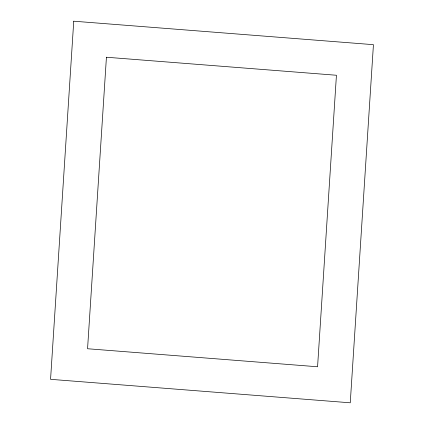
<?xml version="1.0" encoding="UTF-8"?>
<svg xmlns="http://www.w3.org/2000/svg" width="424" height="424" viewBox="0 0 424 424"><rect width="100%" height="100%" fill="white"/><g stroke="black" fill="none" stroke-linecap="round" stroke-linejoin="round"><path stroke-width="0.64" d="M73.744 21.2L50.562 379.326L350.256 402.8L373.438 44.674L73.744 21.2M106.429 57.235L87.561 348.745L317.571 366.765L336.439 75.255L106.429 57.235"/></g></svg>
